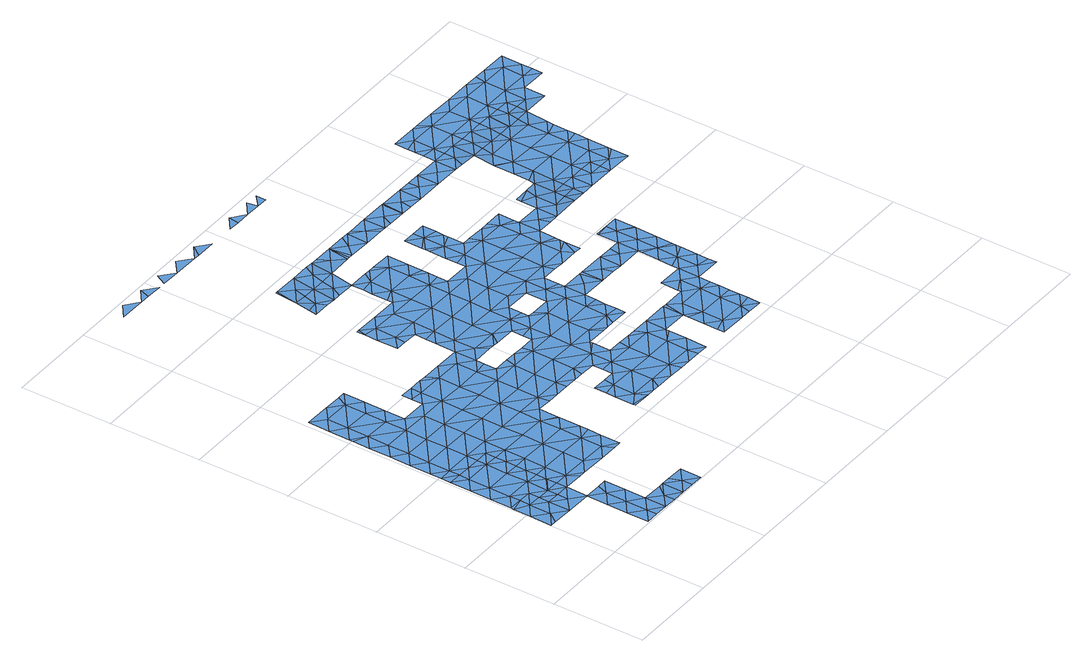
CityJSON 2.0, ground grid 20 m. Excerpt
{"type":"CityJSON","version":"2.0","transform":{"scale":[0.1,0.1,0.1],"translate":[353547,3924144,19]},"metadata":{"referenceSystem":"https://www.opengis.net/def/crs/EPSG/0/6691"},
"CityObjects":{
"waterbody1":{"type":"WaterBody","attributes":{"name":"3","class":"1140","function":"1","WaterBodyRiverFloodingRiskAttribute.description":"6","WaterBodyRiverFloodingRiskAttribute.rankOrg":"1","WaterBodyRiverFloodingRiskAttribute.adminType":"2","WaterBodyRiverFloodingRiskAttribute.scale":"L2"},"geometry":[{"type":"MultiSurface","lod":"1","boundaries":[[[0,1,2]],[[3,4,5]],[[6,4,3]],[[7,8,9]],[[8,10,9]],[[6,10,4]],[[11,4,10]],[[4,11,12]],[[8,7,13]],[[13,11,8]],[[10,8,11]],[[12,5,4]],[[1,0,12]],[[12,0,5]],[[12,11,14]],[[14,15,12]],[[12,15,1]]]}]},
"waterbody2":{"type":"WaterBody","attributes":{"name":"3","class":"1140","function":"1","WaterBodyRiverFloodingRiskAttribute.description":"6","WaterBodyRiverFloodingRiskAttribute.rankOrg":"1","WaterBodyRiverFloodingRiskAttribute.adminType":"2","WaterBodyRiverFloodingRiskAttribute.scale":"L2"},"geometry":[{"type":"MultiSurface","lod":"1","boundaries":[[[16,17,18]],[[18,19,20]],[[19,18,17]],[[21,22,20]],[[20,19,21]],[[17,23,19]],[[24,22,25]],[[22,21,25]],[[23,26,19]],[[27,28,24]],[[19,29,21]],[[27,24,25]],[[30,31,28]],[[32,33,34]],[[35,26,23]],[[27,30,28]],[[34,7,32]],[[32,36,33]],[[37,32,7]],[[21,38,25]],[[31,30,39]],[[32,40,36]],[[19,26,29]],[[41,42,39]],[[43,27,25]],[[44,40,45]],[[30,41,39]],[[44,36,40]],[[35,46,26]],[[38,21,29]],[[40,47,45]],[[48,32,37]],[[47,49,50]],[[27,43,30]],[[41,51,42]],[[50,45,47]],[[42,51,52]],[[46,53,26]],[[54,29,26]],[[25,38,43]],[[55,32,48]],[[30,56,41]],[[57,58,46]],[[57,49,58]],[[49,47,58]],[[51,59,52]],[[58,53,46]],[[56,30,43]],[[40,32,60]],[[61,51,41]],[[29,62,38]],[[56,63,41]],[[60,32,55]],[[26,53,54]],[[47,40,64]],[[55,48,65]],[[58,47,64]],[[43,66,56]],[[40,60,64]],[[51,61,59]],[[29,54,62]],[[41,63,61]],[[43,38,67]],[[68,63,56]],[[53,58,69]],[[65,70,55]],[[43,67,66]],[[71,60,55]],[[68,56,66]],[[38,62,67]],[[58,64,69]],[[61,72,59]],[[70,71,55]],[[73,70,65]],[[61,63,74]],[[53,69,75]],[[54,53,76]],[[63,68,74]],[[64,60,71]],[[76,53,75]],[[62,54,76]],[[77,69,64]],[[61,78,72]],[[76,79,62]],[[61,74,78]],[[62,80,67]],[[66,67,81]],[[73,82,70]],[[79,80,62]],[[64,71,83]],[[70,84,71]],[[77,64,83]],[[75,69,77]],[[84,70,82]],[[85,76,75]],[[81,67,80]],[[86,83,71]],[[84,87,71]],[[76,85,79]],[[71,87,86]],[[75,77,88]],[[89,90,91]],[[86,92,83]],[[93,81,80]],[[91,81,93]],[[85,75,88]],[[93,89,91]],[[77,83,92]],[[79,94,80]],[[95,88,77]],[[96,95,77]],[[96,77,92]],[[79,85,94]],[[80,97,93]],[[95,98,88]],[[89,93,99]],[[100,80,94]],[[85,88,98]],[[97,80,100]],[[93,97,99]],[[101,94,85]],[[102,98,95]],[[103,101,85]],[[97,104,99]],[[103,85,98]],[[94,101,100]],[[105,98,102]],[[97,106,104]],[[107,103,98]],[[108,100,101]],[[109,98,105]],[[97,100,110]],[[109,107,98]],[[97,110,106]],[[111,101,103]],[[100,108,110]],[[112,109,105]],[[113,114,115]],[[101,116,108]],[[107,111,103]],[[114,117,118]],[[116,119,108]],[[120,110,108]],[[118,121,122]],[[112,123,109]],[[101,111,116]],[[114,113,117]],[[124,106,110]],[[122,121,125]],[[120,108,119]],[[121,118,117]],[[123,126,109]],[[121,127,125]],[[124,110,120]],[[128,107,109]],[[117,113,129]],[[130,131,132]],[[132,131,133]],[[116,111,134]],[[129,135,117]],[[126,128,109]],[[136,126,123]],[[137,111,107]],[[138,139,133]],[[140,141,139]],[[131,138,133]],[[121,142,127]],[[143,144,120]],[[124,120,144]],[[135,145,117]],[[146,131,130]],[[147,135,129]],[[140,139,138]],[[134,111,148]],[[121,117,145]],[[149,126,136]],[[150,124,144]],[[151,124,150]],[[121,145,142]],[[138,152,140]],[[153,154,151]],[[107,128,137]],[[155,135,147]],[[150,153,151]],[[148,111,137]],[[154,153,146]],[[156,131,146]],[[144,143,157]],[[158,159,142]],[[160,128,126]],[[138,131,156]],[[159,158,149]],[[160,126,149]],[[148,137,161]],[[156,162,138]],[[142,145,158]],[[146,153,156]],[[150,144,163]],[[135,164,145]],[[158,160,149]],[[144,157,163]],[[138,162,152]],[[128,165,137]],[[163,157,166]],[[160,165,128]],[[150,167,153]],[[168,158,145]],[[135,155,164]],[[161,137,169]],[[170,164,155]],[[171,150,163]],[[164,168,145]],[[172,160,158]],[[153,173,156]],[[163,166,174]],[[167,173,153]],[[173,162,156]],[[175,152,162]],[[176,137,165]],[[177,172,158]],[[169,137,176]],[[150,171,167]],[[170,178,164]],[[179,160,172]],[[169,180,181]],[[177,158,168]],[[165,160,182]],[[182,160,179]],[[181,180,174]],[[180,169,176]],[[173,183,162]],[[171,163,184]],[[182,185,165]],[[163,174,184]],[[162,183,175]],[[186,164,178]],[[187,172,177]],[[165,188,176]],[[184,174,180]],[[189,177,168]],[[175,190,191]],[[168,164,192]],[[177,193,187]],[[171,184,194]],[[195,185,182]],[[167,171,196]],[[167,197,173]],[[191,190,198]],[[192,164,186]],[[178,199,186]],[[180,200,184]],[[188,201,176]],[[175,183,190]],[[165,185,188]],[[171,194,196]],[[198,202,203]],[[180,176,201]],[[200,204,184]],[[203,202,205]],[[199,206,186]],[[189,168,192]],[[177,189,193]],[[184,207,194]],[[198,190,202]],[[207,184,204]],[[167,196,197]],[[200,180,201]],[[185,195,208]],[[183,173,209]],[[186,210,192]],[[189,211,193]],[[186,206,210]],[[190,183,209]],[[185,212,188]],[[207,213,194]],[[214,200,201]],[[173,197,209]],[[205,202,215]],[[210,216,192]],[[185,208,212]],[[217,212,208]],[[189,192,218]],[[192,216,218]],[[202,219,215]],[[196,194,220]],[[190,209,221]],[[202,190,222]],[[211,189,223]],[[214,201,224]],[[225,213,207]],[[222,190,221]],[[189,218,223]],[[194,213,220]],[[226,212,217]],[[209,197,227]],[[188,212,228]],[[201,188,229]],[[219,202,222]],[[197,196,230]],[[229,188,228]],[[209,231,221]],[[232,231,209]],[[222,233,219]],[[197,230,227]],[[232,209,227]],[[224,201,229]],[[196,220,230]],[[223,218,234]],[[231,235,221]],[[212,236,228]],[[237,222,221]],[[238,212,226]],[[239,220,213]],[[218,240,234]],[[222,241,233]],[[212,238,236]],[[239,213,225]],[[242,224,229]],[[221,235,237]],[[243,244,245]],[[225,224,242]],[[230,246,227]],[[247,248,228]],[[228,248,229]],[[247,228,236]],[[237,241,222]],[[244,243,249]],[[223,234,250]],[[239,251,220]],[[240,250,234]],[[252,243,245]],[[220,253,230]],[[254,242,229]],[[239,225,242]],[[249,255,256]],[[251,253,220]],[[229,248,254]],[[256,255,240]],[[249,243,255]],[[257,239,242]],[[242,254,258]],[[259,260,240]],[[250,240,260]],[[230,253,246]],[[242,258,257]],[[240,255,259]],[[254,248,261]],[[262,261,248]],[[252,263,243]],[[264,255,243]],[[265,266,246]],[[261,267,254]],[[268,239,257]],[[266,265,269]],[[270,260,259]],[[246,253,265]],[[271,263,252]],[[251,239,268]],[[251,272,253]],[[265,273,269]],[[269,273,274]],[[275,268,257]],[[262,267,261]],[[268,272,251]],[[274,273,276]],[[243,263,264]],[[276,277,278]],[[279,270,259]],[[259,255,279]],[[278,277,280]],[[262,281,267]],[[279,255,264]],[[263,271,282]],[[283,281,262]],[[276,273,277]],[[284,264,263]],[[285,283,262]],[[273,265,286]],[[268,275,287]],[[253,272,288]],[[265,253,289]],[[290,263,282]],[[280,277,291]],[[270,292,293]],[[273,294,277]],[[279,292,270]],[[287,295,268]],[[284,263,290]],[[296,272,268]],[[253,288,289]],[[284,297,264]],[[273,286,298]],[[286,265,289]],[[299,293,292]],[[297,300,264]],[[264,300,279]],[[301,291,277]],[[273,298,294]],[[302,281,283]],[[303,283,285]],[[304,277,294]],[[305,292,279]],[[286,289,306]],[[301,277,304]],[[307,295,287]],[[308,305,279]],[[303,302,283]],[[308,279,300]],[[309,299,292]],[[296,268,295]],[[288,272,296]],[[310,289,288]],[[309,292,305]],[[306,289,311]],[[310,288,296]],[[303,312,302]],[[313,295,307]],[[314,296,295]],[[315,309,305]],[[313,314,295]],[[312,316,302]],[[313,307,317]],[[318,289,310]],[[311,289,318]],[[319,310,296]],[[312,303,320]],[[321,319,296]],[[309,322,323]],[[321,296,314]],[[315,322,309]],[[323,322,324]],[[311,318,325]],[[315,305,326]],[[327,328,324]],[[310,329,318]],[[316,312,330]],[[312,320,330]],[[327,320,328]],[[310,319,329]],[[327,324,322]],[[315,331,322]],[[332,315,326]],[[333,334,318]],[[333,318,329]],[[325,318,334]],[[327,335,320]],[[331,315,332]],[[336,329,319]],[[320,335,330]],[[337,338,330]],[[322,331,339]],[[327,322,340]],[[335,337,330]],[[336,319,341]],[[322,339,340]],[[338,342,343]],[[336,344,329]],[[345,327,340]],[[337,342,338]],[[335,327,346]],[[327,345,346]],[[336,341,347]],[[335,348,337]],[[344,336,347]],[[335,346,348]],[[348,349,337]],[[342,337,350]],[[337,349,350]],[[347,351,344]],[[352,353,344]],[[351,352,344]],[[351,347,354]],[[355,353,356]],[[353,352,356]],[[351,357,352]],[[351,354,358]],[[357,351,358]],[[359,356,352]],[[357,359,352]],[[359,357,360]],[[361,362,359]],[[357,363,360]],[[362,361,364]],[[361,359,360]],[[363,365,360]],[[366,364,361]],[[367,366,368]],[[367,364,366]],[[365,369,360]],[[370,361,360]],[[371,368,366]],[[372,368,371]],[[369,370,360]],[[370,366,361]],[[373,372,371]],[[365,374,369]],[[370,375,366]],[[371,376,373]],[[374,377,369]],[[371,366,378]],[[378,366,375]],[[371,378,376]],[[379,377,380]],[[369,381,370]],[[380,382,379]],[[381,375,370]],[[369,377,383]],[[384,376,378]],[[379,382,385]],[[377,379,383]],[[381,369,383]],[[381,386,375]],[[387,383,379]],[[378,388,384]],[[389,387,379]],[[389,379,385]],[[378,375,386]],[[390,381,383]],[[387,390,383]],[[391,378,386]],[[388,378,391]],[[392,381,390]],[[393,388,391]],[[386,381,394]],[[394,381,392]],[[395,393,391]],[[396,397,386]],[[396,386,394]],[[391,386,397]],[[398,395,391]],[[397,398,391]]]}]},
"waterbody3":{"type":"WaterBody","attributes":{"name":"3","class":"1140","function":"1","WaterBodyRiverFloodingRiskAttribute.description":"6","WaterBodyRiverFloodingRiskAttribute.rankOrg":"2","WaterBodyRiverFloodingRiskAttribute.adminType":"2","WaterBodyRiverFloodingRiskAttribute.scale":"L2"},"geometry":[{"type":"MultiSurface","lod":"1","boundaries":[[[45,399,44]],[[14,400,15]],[[36,400,33]],[[50,49,401]],[[49,402,401]],[[402,49,57]],[[57,46,402]],[[402,403,401]],[[404,403,402]],[[403,404,405]],[[16,405,404]],[[13,7,400]],[[7,34,400]],[[399,45,401]],[[34,33,400]],[[44,399,36]],[[36,399,400]],[[400,399,15]],[[15,399,406]],[[406,399,403]],[[406,403,407]],[[403,405,407]],[[407,2,406]],[[2,1,406]],[[1,15,406]],[[14,13,400]],[[11,13,14]],[[404,23,17]],[[17,16,404]],[[402,23,404]],[[403,399,401]],[[45,50,401]],[[402,46,35]],[[35,23,402]]]}]},
"waterbody4":{"type":"WaterBody","attributes":{"name":"3","class":"1140","function":"1","WaterBodyRiverFloodingRiskAttribute.description":"6","WaterBodyRiverFloodingRiskAttribute.rankOrg":"1","WaterBodyRiverFloodingRiskAttribute.adminType":"2","WaterBodyRiverFloodingRiskAttribute.scale":"L2"},"geometry":[{"type":"MultiSurface","lod":"1","boundaries":[[[408,409,410]],[[408,9,411]],[[408,411,412]],[[412,413,414]],[[415,412,414]],[[413,416,414]],[[415,414,417]],[[416,418,414]],[[418,417,414]],[[419,420,421]],[[422,420,419]],[[422,423,420]],[[424,423,422]],[[412,415,409]],[[417,425,423]],[[412,411,413]],[[408,412,409]],[[421,426,419]],[[427,422,419]],[[425,420,423]],[[419,426,428]],[[427,419,428]],[[408,429,9]],[[429,408,410]],[[415,417,423]],[[415,423,424]]]}]},
"waterbody5":{"type":"WaterBody","attributes":{"name":"3","class":"1140","function":"1","WaterBodyRiverFloodingRiskAttribute.description":"6","WaterBodyRiverFloodingRiskAttribute.rankOrg":"1","WaterBodyRiverFloodingRiskAttribute.adminType":"2","WaterBodyRiverFloodingRiskAttribute.scale":"L2"},"geometry":[{"type":"MultiSurface","lod":"1","boundaries":[[[430,431,432]],[[433,434,430]],[[434,433,435]],[[436,437,438]],[[439,436,440]],[[441,442,440]],[[443,442,441]],[[444,445,446]],[[447,445,444]],[[448,449,447]],[[450,448,451]]]}]},
"waterbody6":{"type":"WaterBody","attributes":{"name":"3","class":"1140","function":"1","WaterBodyRiverFloodingRiskAttribute.description":"6","WaterBodyRiverFloodingRiskAttribute.rankOrg":"1","WaterBodyRiverFloodingRiskAttribute.adminType":"2","WaterBodyRiverFloodingRiskAttribute.scale":"L2"},"geometry":[{"type":"MultiSurface","lod":"1","boundaries":[[[452,453,454]],[[455,456,453]],[[456,457,458]],[[456,454,453]],[[456,458,454]],[[452,459,453]],[[459,460,453]],[[457,205,458]],[[460,461,453]],[[455,453,461]],[[462,454,458]],[[458,463,462]],[[463,458,205]]]}]},
"waterbody7":{"type":"WaterBody","attributes":{"name":"3","class":"1140","function":"1","WaterBodyRiverFloodingRiskAttribute.description":"6","WaterBodyRiverFloodingRiskAttribute.rankOrg":"2","WaterBodyRiverFloodingRiskAttribute.adminType":"2","WaterBodyRiverFloodingRiskAttribute.scale":"L2"},"geometry":[{"type":"MultiSurface","lod":"1","boundaries":[[[464,465,466]],[[466,467,464]],[[376,467,466]],[[376,468,467]],[[469,467,468]],[[470,471,472]],[[388,473,468]],[[384,388,468]],[[474,475,476]],[[476,475,477]],[[476,477,478]],[[476,478,479]],[[479,478,480]],[[481,482,483]],[[484,485,486]],[[487,488,489]],[[486,489,490]],[[486,485,489]],[[489,485,491]],[[483,491,485]],[[484,483,485]],[[483,484,481]],[[492,481,484]],[[478,493,480]],[[494,495,372]],[[465,494,372]],[[496,472,494]],[[494,472,497]],[[497,472,471]],[[497,471,498]],[[498,471,470]],[[498,470,499]],[[498,499,500]],[[500,499,501]],[[500,501,488]],[[488,501,490]],[[502,499,470]],[[501,499,502]],[[488,487,500]],[[489,488,490]],[[493,481,480]],[[503,504,505]],[[459,504,503]],[[504,459,452]],[[452,454,504]],[[504,454,505]],[[506,507,505]],[[507,506,508]],[[505,454,506]],[[478,477,493]],[[482,481,493]],[[465,372,466]],[[496,494,465]],[[495,494,497]],[[373,376,466]],[[466,372,373]],[[480,481,492]],[[509,510,511]],[[510,473,511]],[[473,393,511]],[[388,393,473]],[[469,468,473]],[[376,384,468]],[[459,503,512]],[[463,513,508]],[[508,513,514]],[[514,513,476]],[[454,462,506]],[[506,463,508]],[[462,463,506]],[[474,476,513]],[[511,393,395]],[[515,509,511]],[[398,515,511]],[[395,398,511]],[[474,513,463]]]}]},
"waterbody8":{"type":"WaterBody","attributes":{"name":"3","class":"1140","function":"1","WaterBodyRiverFloodingRiskAttribute.description":"6","WaterBodyRiverFloodingRiskAttribute.rankOrg":"2","WaterBodyRiverFloodingRiskAttribute.adminType":"2","WaterBodyRiverFloodingRiskAttribute.scale":"L2"},"geometry":[{"type":"MultiSurface","lod":"1","boundaries":[[[374,365,516]],[[374,516,377]],[[377,516,380]],[[516,382,380]],[[382,516,517]],[[517,516,365]],[[517,518,519]],[[358,519,518]],[[519,358,354]],[[518,365,363]],[[517,365,518]],[[363,357,518]],[[358,518,357]]]}]},
"waterbody9":{"type":"WaterBody","attributes":{"name":"3","class":"1140","function":"1","WaterBodyRiverFloodingRiskAttribute.description":"6","WaterBodyRiverFloodingRiskAttribute.rankOrg":"1","WaterBodyRiverFloodingRiskAttribute.adminType":"2","WaterBodyRiverFloodingRiskAttribute.scale":"L2"},"geometry":[{"type":"MultiSurface","lod":"1","boundaries":[[[520,521,522]],[[464,467,523]],[[523,465,464]],[[524,465,523]],[[525,526,527]],[[528,529,527]],[[530,531,532]],[[530,532,533]],[[533,532,534]],[[534,532,535]],[[535,532,523]],[[496,465,524]],[[521,536,537]],[[538,536,521]],[[536,538,509]],[[539,472,524]],[[539,524,540]],[[524,541,540]],[[542,541,543]],[[496,524,472]],[[541,532,531]],[[526,525,544]],[[544,520,545]],[[467,535,523]],[[467,469,535]],[[529,525,527]],[[525,520,544]],[[538,520,525]],[[540,541,542]],[[538,525,529]],[[538,529,546]],[[529,547,546]],[[510,509,546]],[[509,538,546]],[[534,548,533]],[[534,547,548]],[[547,549,548]],[[547,529,549]],[[528,549,529]],[[545,520,522]],[[546,547,535]],[[521,520,538]],[[535,473,546]],[[523,532,524]],[[469,473,535]],[[543,541,531]],[[546,473,510]],[[532,541,524]],[[535,547,534]],[[536,509,515]],[[537,536,398]],[[515,398,536]]]}]}
},
"vertices":[
[5,231,2],[34,237,2],[5,237,2],[3,145,2],[32,168,2],[4,192,2],[15,145,2],[118,190,2],[89,167,2],[117,143,2],[61,144,2],[61,191,2],[33,214,2],[90,190,2],[62,213,2],[62,236,2],
[7,376,2],[36,375,2],[8,397,2],[36,398,2],[8,422,2],[37,445,2],[9,469,2],[64,375,2],[10,514,2],[38,491,2],[93,398,2],[38,537,2],[10,561,2],[94,444,2],[39,584,2],[11,598,2],[147,212,2],[118,235,2],[118,212,2],[93,374,2],[118,236,2],[162,189,2],[94,490,2],[11,607,2],[147,258,2],[40,630,2],[12,653,2],[95,536,2],[119,258,2],[119,282,2],[121,374,2],[148,305,2],[175,189,2],[120,328,2],[120,305,2],[41,676,2],[13,700,2],[150,397,2],[150,443,2],[203,211,2],[96,583,2],[120,351,2],[149,351,2],[70,699,2],[204,257,2],[97,675,2],[151,489,2],[97,629,2],[205,304,2],[231,188,2],[124,559,2],[152,535,2],[124,606,2],[206,350,2],[260,210,2],[261,256,2],[109,698,2],[271,187,2],[125,651,2],[206,396,2],[207,442,2],[262,349,2],[126,698,2],[208,488,2],[209,534,2],[181,558,2],[288,187,2],[262,303,2],[289,232,2],[264,441,2],[290,279,2],[290,260,2],[263,395,2],[210,604,2],[182,605,2],[181,583,2],[291,326,2],[209,581,2],[265,487,2],[291,371,2],[291,329,2],[266,580,2],[320,394,2],[238,604,2],[265,533,2],[321,486,2],[324,370,2],[321,440,2],[255,603,2],[348,370,2],[295,603,2],[377,440,2],[322,533,2],[377,393,2],[323,579,2],[378,486,2],[379,370,2],[443,230,2],[403,236,2],[403,231,2],[350,509,2],[431,253,2],[403,277,2],[350,536,2],[351,555,2],[432,300,2],[404,297,2],[405,369,2],[351,602,2],[404,324,2],[433,392,2],[435,323,2],[434,439,2],[459,230,2],[321,695,3],[325,718,3],[297,695,3],[297,741,3],[384,508,2],[488,252,2],[427,369,2],[435,485,2],[326,764,3],[298,769,3],[304,787,3],[298,787,3],[460,323,2],[396,555,2],[380,578,2],[489,299,2],[353,694,3],[475,229,2],[407,508,2],[461,368,2],[380,624,2],[352,647,2],[354,786,3],[381,670,2],[352,668,2],[516,229,2],[382,717,3],[408,554,2],[489,345,2],[461,344,2],[490,391,2],[432,507,2],[383,763,3],[436,577,2],[544,252,2],[491,438,2],[418,554,2],[438,669,2],[545,298,2],[463,507,2],[550,228,2],[437,623,2],[518,367,2],[439,716,3],[464,553,2],[412,785,3],[492,484,2],[546,344,2],[572,228,2],[519,408,2],[492,530,2],[464,527,2],[519,414,2],[439,762,3],[493,576,2],[548,437,2],[601,251,2],[548,367,2],[548,483,2],[603,343,2],[440,808,3],[412,796,3],[602,297,2],[575,366,2],[494,622,2],[563,413,2],[495,668,2],[495,715,3],[412,832,3],[603,227,2],[521,553,2],[549,529,2],[441,855,3],[413,851,3],[522,570,2],[413,878,3],[629,227,2],[522,599,2],[575,413,2],[496,761,3],[630,273,2],[594,366,2],[604,436,2],[551,621,2],[536,552,2],[457,878,3],[631,312,2],[593,413,2],[631,320,2],[469,877,3],[551,667,2],[497,807,3],[498,854,3],[632,365,2],[578,552,2],[578,598,2],[632,412,2],[524,738,3],[605,482,3],[606,528,3],[552,714,3],[525,783,3],[525,763,3],[483,877,3],[659,342,2],[525,797,3],[633,459,2],[526,830,3],[633,432,2],[607,620,3],[687,319,2],[527,876,3],[607,574,3],[715,249,2],[686,241,2],[686,226,2],[581,737,4],[634,480,3],[634,504,3],[686,272,2],[688,365,2],[608,667,3],[743,225,2],[609,713,4],[635,551,3],[715,295,2],[687,308,2],[635,597,3],[635,564,3],[716,341,2],[696,364,2],[662,527,3],[690,503,3],[771,248,2],[772,294,2],[610,759,4],[581,756,4],[683,550,3],[664,620,3],[581,782,4],[745,364,2],[766,225,2],[665,666,3],[610,805,4],[582,819,4],[669,597,3],[582,829,4],[611,852,4],[582,836,4],[773,340,2],[583,876,4],[691,550,3],[799,224,2],[719,526,3],[800,271,2],[724,503,3],[638,781,4],[692,596,3],[665,712,4],[666,758,4],[800,251,2],[609,875,4],[774,386,2],[745,370,2],[639,828,4],[721,619,3],[721,665,3],[800,293,2],[639,816,4],[746,410,2],[801,317,2],[640,875,4],[748,549,3],[747,502,3],[640,844,4],[801,363,2],[657,781,4],[733,596,3],[801,337,2],[802,409,2],[722,711,4],[695,780,4],[776,525,3],[750,631,3],[750,641,3],[830,386,2],[780,548,3],[749,595,3],[723,757,4],[750,687,4],[804,501,3],[750,652,3],[831,432,2],[802,423,2],[803,456,3],[714,780,4],[859,362,2],[832,478,3],[804,493,3],[751,734,4],[804,548,3],[859,408,2],[859,381,2],[751,746,4],[752,780,4],[833,524,3],[779,710,4],[833,571,3],[805,592,3],[860,444,2],[860,455,2],[786,687,4],[833,594,3],[805,595,3],[807,733,4],[860,463,3],[861,500,3],[807,687,4],[862,547,3],[862,550,3],[862,594,3],[836,709,4],[836,755,4],[808,768,4],[864,686,7],[808,779,4],[840,778,6],[865,732,6],[864,709,6],[865,778,7],[893,755,8],[894,801,9],[866,790,8],[893,732,8],[866,824,9],[921,731,8],[895,847,9],[867,869,8],[867,871,8],[950,754,8],[951,800,8],[895,893,8],[868,916,12],[896,916,11],[950,731,8],[951,846,8],[924,915,11],[978,730,8],[952,892,8],[1006,707,8],[978,707,8],[1007,799,8],[977,684,8],[1007,753,8],[953,915,11],[1034,683,8],[1008,845,8],[1034,729,8],[981,915,11],[1034,721,8],[1035,775,8],[1009,891,8],[1036,804,8],[981,914,11],[1036,822,8],[1009,914,11],[1036,853,8],[1037,868,8],[1037,914,12],
[91,259,2],[90,213,2],[91,306,2],[92,352,2],[35,306,2],[35,352,2],[7,330,2],[34,260,2],[6,284,2],
[145,119,2],[173,96,2],[174,142,2],[116,97,2],[144,73,2],[115,51,2],[144,27,2],[173,50,2],[115,4,2],[172,4,2],[143,4,2],[257,25,2],[228,3,2],[257,2,2],[229,49,2],[200,26,2],[218,49,2],[200,3,2],[285,2,2],[248,49,2],[286,48,2],[154,142,2],
[134,1160,15],[106,1183,15],[77,1161,15],[156,1160,15],[163,1182,15],[191,1159,15],[247,1158,15],[219,1182,15],[206,1159,15],[276,1181,15],[304,1157,14],[317,1157,14],[333,1180,14],[360,1157,14],[442,1155,14],[446,1178,14],[418,1156,14],[474,1155,14],[507,1154,14],[503,1177,14],[531,1175,14],[531,1154,14],
[329,925,8],[328,902,3],[357,925,8],[336,880,3],[356,879,3],[373,879,3],[385,901,3],[300,926,10],[300,896,6],[300,880,3],[385,924,8],[414,924,11],
[897,962,14],[868,963,14],[896,939,14],[925,962,14],[953,938,14],[953,962,14],[755,965,14],[783,941,14],[811,964,14],[982,961,14],[464,923,14],[470,923,14],[471,969,14],[477,923,14],[499,946,14],[513,969,14],[528,968,14],[556,945,14],[570,921,14],[584,921,14],[584,968,14],[613,944,14],[642,967,14],[666,920,14],[669,943,14],[641,920,14],[645,967,14],[602,921,14],[541,968,14],[527,922,14],[839,940,14],[831,917,13],[840,963,14],[810,917,14],[754,918,14],[726,942,14],[697,919,14],[698,966,14],[725,965,14],[305,972,14],[329,948,14],[357,971,14],[386,948,14],[399,971,14],[415,970,14],[1038,960,14],[1010,961,14],[1010,937,14],[301,972,14],[442,947,14],[431,970,14],[1038,937,14],
[949,708,8],[920,685,8],[892,708,8],[891,685,8],
[1124,982,14],[1095,959,14],[1152,958,14],[897,986,14],[840,987,14],[1125,1028,14],[1153,1050,14],[1097,1051,14],[1072,1052,14],[1068,1029,14],[881,1055,14],[870,1055,14],[898,1032,14],[926,1054,14],[954,1031,14],[954,985,14],[1066,936,14],[1095,913,14],[1067,983,14],[812,991,14],[812,1010,14],[841,1033,14],[812,1027,14],[813,1056,14],[1152,1005,14],[1152,981,14],[1010,984,14],[1011,1030,14],[983,1053,14],[1040,1052,14]
]}
